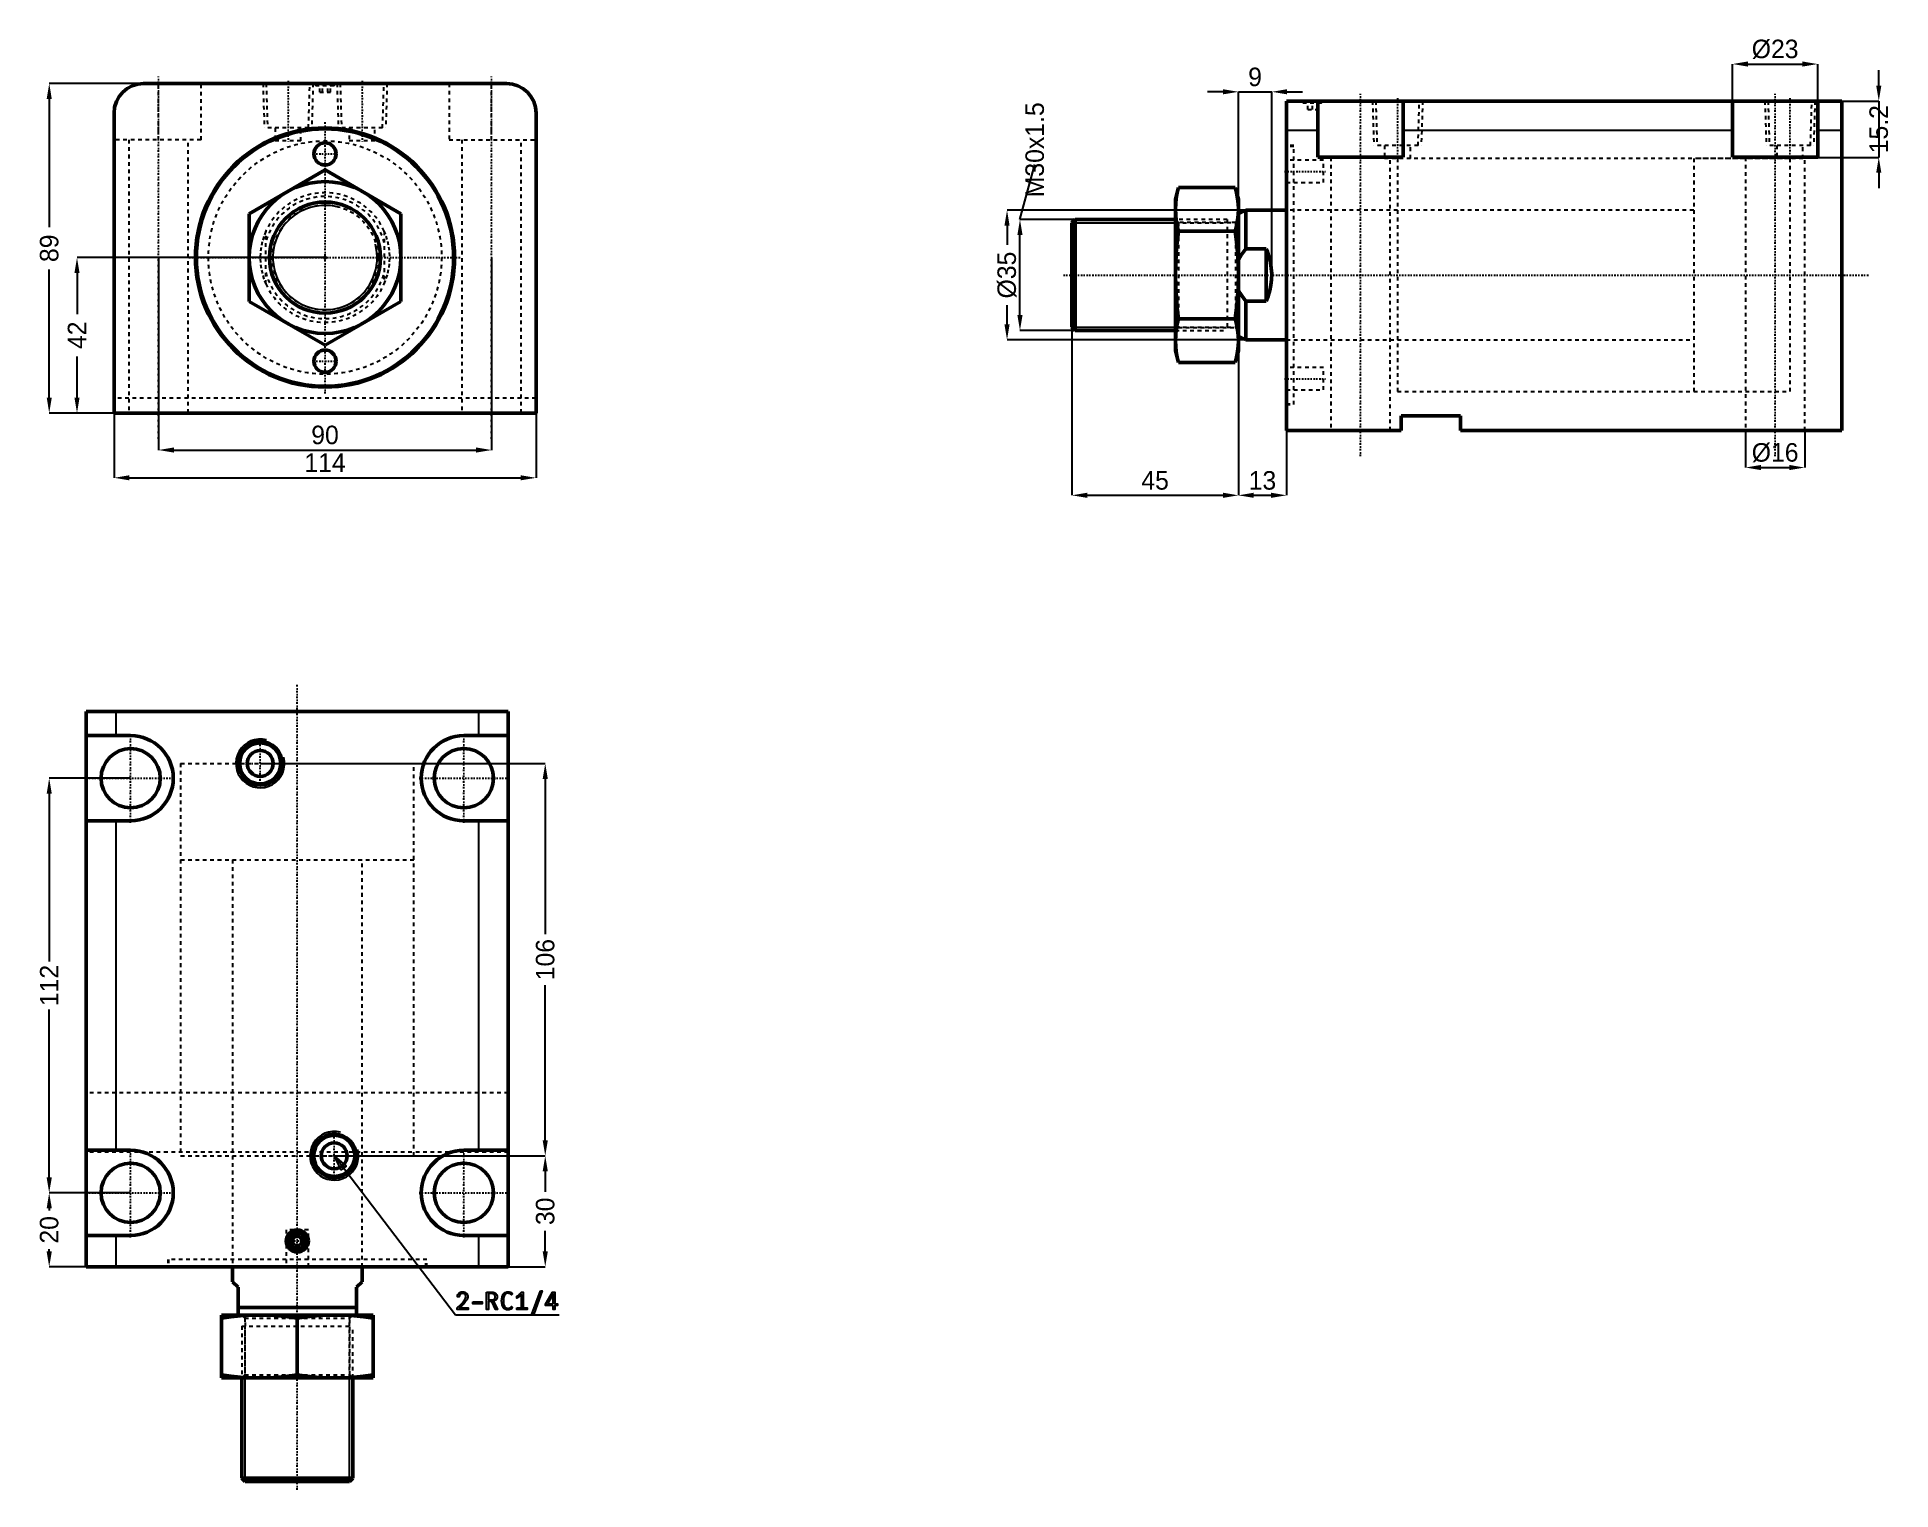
# Model space of a CAD drawing. Header units: millimetres. Extents: x -78 to 423, y -333 to 60.
import ezdxf

# ---------------------------------------------------------------- set-up
doc = ezdxf.new("R2010")
doc.units = ezdxf.units.MM
doc.linetypes.add('Center', pattern=[1.5, 0.45, -0.5, 0.05, -0.5])
doc.linetypes.add('Dashed', pattern=[2, 1, -1])
for name, color, linetype, lineweight in [('2d ConnectionPoints', 7, 'Continuous', 50), ('AM_0', 7, 'Continuous', 50), ('AM_4', 3, 'Continuous', 25), ('AM_5', 3, 'Continuous', 25), ('AM_7', 7, 'Center', 25), ('AM_9', 6, 'Dashed', 25)]:
    doc.layers.add(name, color=color, linetype=linetype, lineweight=lineweight)
doc.dimstyles.new('ISO-25', dxfattribs={"dimtxt": 2.5, "dimasz": 2.5, "dimexe": 1.25, "dimexo": 0.625, "dimtad": 1, "dimtxsty": 'Standard', "dimcen": 2.5, "dimadec": 0, "dimazin": 0, "dimtfac": 1, "dimtmove": 0, "dimatfit": 3, "dimfxl": 1, "dimarcsym": 0})

# ---------------------------------------------------------------- blocks, each defined once
blk = doc.blocks.new('1_CXHC_NUTM30X1_5_0_in_CXHC_A_EX_LA_63_80ST_0__CN_0')
at = {"layer": 'AM_0'}
for p, q in [((-20.5, 11.84), (0, 23.67)), ((0, 23.67), (20.5, 11.84)), ((-20.5, -11.84), (-20.5, 11.84)), ((20.5, 11.84), (20.5, -11.84)), ((0, -23.67), (-20.5, -11.84)), ((20.5, -11.84), (0, -23.67))]:
    blk.add_line(p, q, dxfattribs=at)
blk.add_circle((0, 0), 20.5, dxfattribs=at)
at = {"layer": 'AM_9'}
blk.add_circle((0, 0), 14.19, dxfattribs=at)
blk = doc.blocks.new('2_RODcxhc_a_sd_63_80_EX_0_in_CXHC_A_EX_LA_63_80ST_0__CN_0')
at = {"layer": 'AM_0'}
blk.add_circle((0, 0), 15, dxfattribs=at)
at = {"layer": 'AM_5'}
blk.add_arc((0, 0), 14.08, 75, 15, dxfattribs=at)
at = {"layer": 'AM_9'}
for p, q in [((-16, -7.09), (-16, 7.09)), ((16, 7.09), (16, -7.09))]:
    blk.add_line(p, q, dxfattribs=at)
for points in [[(-16, 7.09), (-16.56, 5.67), (-16.99, 4.2), (-17.29, 2.71), (-17.46, 1.19), (-17.5, -0.34), (-17.4, -1.86), (-17.17, -3.37), (-16.81, -4.85), (-16.33, -6.3), (-16, -7.09)], [(16, -7.09), (16.56, -5.67), (16.99, -4.2), (17.29, -2.71), (17.46, -1.19), (17.5, 0.34), (17.4, 1.86), (17.17, 3.37), (16.81, 4.85), (16.33, 6.3), (16, 7.09)]]:
    blk.add_lwpolyline(points, dxfattribs=at)
for radius, start, end in [(17.5, 23.8955, 156.1045), (16.5, 14.1411, 165.8589), (16.5, 194.1411, 345.8589), (17.5, 203.8955, 336.1045)]:
    blk.add_arc((0, 0), radius, start, end, dxfattribs=at)
blk = doc.blocks.new('3_bodycxhc_la_a_63_80_0_in_CXHC_A_EX_LA_63_80ST_0__CN_0')
at = {"layer": 'AM_0'}
for p, q in [((49, 47), (-49, 47)), ((-57, 39), (-57, -42)), ((57, -42), (57, 39)), ((-57, -42), (57, -42))]:
    blk.add_line(p, q, dxfattribs=at)
for centre, radius in [((0, 0), 35), ((0, 0), 34.75), ((0, 28), 3), ((0, -28), 3)]:
    blk.add_circle(centre, radius, dxfattribs=at)
for centre, start, end in [((-49, 39), 90, 180), ((49, 39), 360, 90)]:
    blk.add_arc(centre, 8, start, end, dxfattribs=at)
at = {"layer": 'AM_5', "linetype": 'Dashed'}
for p, q in [((-16.77, 47), (-16.39, 35)), ((-3.23, 47), (-3.61, 35)), ((3.23, 47), (3.61, 35)), ((16.77, 47), (16.39, 35))]:
    blk.add_line(p, q, dxfattribs=at)
at = {"layer": 'AM_7'}
for p, q in [((-45, -48.95), (-45, 48.95)), ((-10, 47.77), (-10, 30.73)), ((0, 47.03), (0, 46.37)), ((10, 47.77), (10, 30.73)), ((45, -48.95), (45, 48.95)), ((0, -36.75), (0, 36.75)), ((-3.15, 28), (3.15, 28)), ((-36.75, 0), (36.75, 0)), ((-3.15, -28), (3.15, -28))]:
    blk.add_line(p, q, dxfattribs=at)
at = {"layer": 'AM_9'}
for p, q in [((-45, 31.8), (-45, 47)), ((-33.5, 31.8), (-33.5, 47)), ((-15.91, 47), (-15.54, 35)), ((-4.46, 35), (-4.09, 47)), ((-3, 47), (-2.4, 46.4)), ((-2.1, 46.7), (-2.4, 46.4)), ((2.4, 46.4), (-2.4, 46.4)), ((2.1, 46.7), (-2.1, 46.7)), ((-1.44, 44.7), (-1.44, 46.7)), ((-0.72, 44.7), (-0.72, 46.7)), ((0.72, 44.7), (0.72, 46.7)), ((1.44, 44.7), (1.44, 46.7)), ((2.4, 46.4), (2.1, 46.7)), ((2.4, 46.4), (3, 47)), ((4.09, 47), (4.46, 35)), ((15.54, 35), (15.91, 47)), ((33.5, 47), (33.5, 31.8)), ((45, 31.8), (45, 47)), ((-1.44, 44.7), (1.44, 44.7)), ((-33.5, 31.8), (-57, 31.8)), ((-53, 31.8), (-53, -42)), ((-37, -42), (-37, 31.8)), ((-4.46, 35), (-15.54, 35)), ((-13.5, 35), (-13.5, 31.5)), ((-6.5, 31.5), (-13.5, 31.5)), ((-6.5, 31.5), (-6.5, 35)), ((15.54, 35), (4.46, 35)), ((6.5, 35), (6.5, 31.5)), ((13.5, 31.5), (6.5, 31.5)), ((13.5, 31.5), (13.5, 35)), ((33.5, 31.8), (57, 31.8)), ((37, 31.8), (37, -42)), ((53, -42), (53, 31.8)), ((57, -38), (-57, -38))]:
    blk.add_line(p, q, dxfattribs=at)
blk.add_circle((0, 0), 31.5, dxfattribs=at)
blk = doc.blocks.new('*D4')
at = {"layer": 'AM_5', "color": 0, "lineweight": -2}
for p, q in [((-57, -42), (-57, -59.5)), ((57, -42), (57, -59.5)), ((-52.83, -59.5), (52.83, -59.5))]:
    blk.add_line(p, q, dxfattribs=at)
at = {"layer": 'AM_5', "color": 0}
for points in [[(-52.83, -58.81), (-52.83, -60.19), (-57, -59.5)], [(52.83, -60.19), (52.83, -58.81), (57, -59.5)]]:
    blk.add_solid(points, dxfattribs=at)
at = {"layer": 'Defpoints', "color": 0}
for p in [(-57, -42), (57, -42), (57, -59.5)]:
    blk.add_point(p, dxfattribs=at)
at = {"layer": 'AM_5', "color": 0, "insert": (0, -55.39), "char_height": 5, "attachment_point": 5}
blk.add_mtext('114', dxfattribs=at)
blk = doc.blocks.new('*D5')
at = {"layer": 'AM_5', "color": 0, "lineweight": -2}
for p, q in [((-45, 0), (-45, -52)), ((45, 0), (45, -52)), ((-40.83, -52), (40.83, -52))]:
    blk.add_line(p, q, dxfattribs=at)
at = {"layer": 'AM_5', "color": 0}
for points in [[(-40.83, -51.31), (-40.83, -52.69), (-45, -52)], [(40.83, -52.69), (40.83, -51.31), (45, -52)]]:
    blk.add_solid(points, dxfattribs=at)
at = {"layer": 'Defpoints', "color": 0}
for p in [(-45, 0), (45, 0), (45, -52)]:
    blk.add_point(p, dxfattribs=at)
at = {"layer": 'AM_5', "color": 0, "insert": (0, -47.95), "char_height": 5, "attachment_point": 5}
blk.add_mtext('90', dxfattribs=at)
blk = doc.blocks.new('*D6')
at = {"layer": 'AM_5', "color": 0, "lineweight": -2}
for p, q in [((-49, 47), (-74.5, 47)), ((-74.5, 42.83), (-74.5, 8.22)), ((-74.5, -37.83), (-74.5, -3.22)), ((-57, -42), (-74.5, -42))]:
    blk.add_line(p, q, dxfattribs=at)
at = {"layer": 'AM_5', "color": 0}
for points in [[(-73.81, 42.83), (-75.19, 42.83), (-74.5, 47)], [(-75.19, -37.83), (-73.81, -37.83), (-74.5, -42)]]:
    blk.add_solid(points, dxfattribs=at)
at = {"layer": 'Defpoints', "color": 0}
for p in [(-74.5, 47), (-49, 47), (-57, -42)]:
    blk.add_point(p, dxfattribs=at)
at = {"layer": 'AM_5', "color": 0, "insert": (-74.5, 2.5), "char_height": 5, "attachment_point": 5, "rotation": 90}
blk.add_mtext('89', dxfattribs=at)
blk = doc.blocks.new('*D7')
at = {"layer": 'AM_5', "color": 0, "lineweight": -2}
for p, q in [((0, 0), (-67, 0)), ((-67, -4.17), (-67, -15.25)), ((-67, -37.83), (-67, -26.75)), ((-57, -42), (-67, -42))]:
    blk.add_line(p, q, dxfattribs=at)
at = {"layer": 'AM_5', "color": 0}
for points in [[(-66.31, -4.17), (-67.69, -4.17), (-67, 0)], [(-67.69, -37.83), (-66.31, -37.83), (-67, -42)]]:
    blk.add_solid(points, dxfattribs=at)
at = {"layer": 'Defpoints', "color": 0}
for p in [(-67, 0), (0, 0), (-57, -42)]:
    blk.add_point(p, dxfattribs=at)
at = {"layer": 'AM_5', "color": 0, "insert": (-67, -21), "char_height": 5, "attachment_point": 5, "rotation": 90}
blk.add_mtext('42', dxfattribs=at)
blk = doc.blocks.new('1_CXHC_NUTM30X1_5_0_in_CXHC_A_EX_LA_63_80ST_0__CN_2')
at = {"layer": 'AM_0'}
for p, q in [((-29.15, 23.67), (-30, 20.5)), ((-30, 20.5), (-30, -20.5)), ((-29.15, 23.67), (-13.85, 23.67)), ((-13, 20.5), (-13.85, 23.67)), ((-13, 20.5), (-13, -20.5)), ((-29.15, 11.84), (-13.85, 11.84)), ((-29.15, -11.84), (-13.85, -11.84)), ((-30, -20.5), (-29.15, -23.67)), ((-29.15, -23.67), (-13.85, -23.67)), ((-13.85, -23.67), (-13, -20.5))]:
    blk.add_line(p, q, dxfattribs=at)
for points in [[(-29.15, 23.67), (-29.51, 22.2), (-29.77, 20.73), (-29.94, 19.24), (-30, 17.75)], [(-13, 17.75), (-13.06, 19.23), (-13.22, 20.71), (-13.49, 22.19), (-13.85, 23.67)], [(-30, 17.75), (-29.94, 16.27), (-29.78, 14.79), (-29.51, 13.31), (-29.15, 11.84)], [(-13.85, 11.84), (-13.49, 13.31), (-13.23, 14.78), (-13.06, 16.27), (-13, 17.75)], [(-29.15, 11.84), (-29.51, 8.89), (-29.77, 5.94), (-29.94, 2.97), (-30, 0)], [(-13, 0), (-13.06, 3.05), (-13.24, 6.09), (-13.5, 8.97), (-13.85, 11.84)], [(-30, 0), (-29.94, -3.05), (-29.76, -6.09), (-29.5, -8.97), (-29.15, -11.84)], [(-13.85, -11.84), (-13.49, -8.89), (-13.23, -5.94), (-13.06, -2.97), (-13, 0)], [(-29.15, -11.84), (-29.51, -13.31), (-29.77, -14.78), (-29.94, -16.27), (-30, -17.75)], [(-13, -17.75), (-13.06, -16.27), (-13.22, -14.79), (-13.49, -13.31), (-13.85, -11.84)], [(-30, -17.75), (-29.94, -19.23), (-29.78, -20.71), (-29.51, -22.19), (-29.15, -23.67)], [(-13.85, -23.67), (-13.49, -22.2), (-13.23, -20.73), (-13.06, -19.24), (-13, -17.75)]]:
    blk.add_lwpolyline(points, dxfattribs=at)
at = {"layer": 'AM_9'}
for p, q in [((-29.19, 14.19), (-30, 15)), ((-13.81, 14.19), (-29.19, 14.19)), ((-29.19, 14.19), (-29.19, -14.19)), ((-13, 15), (-13.81, 14.19)), ((-13.81, 14.19), (-13.81, -14.19)), ((-30, -15), (-29.19, -14.19)), ((-29.19, -14.19), (-13.81, -14.19)), ((-13.81, -14.19), (-13, -15))]:
    blk.add_line(p, q, dxfattribs=at)
blk = doc.blocks.new('2_RODcxhc_a_sd_63_80_EX_0_in_CXHC_A_EX_LA_63_80ST_0__CN_2')
at = {"layer": 'AM_0'}
for p, q in [((-11, 17.5), (-13, 16.5)), ((0, 17.5), (-11, 17.5)), ((-11, 17.5), (-11, 7.09)), ((-57.08, 15), (-58, 14.08)), ((-58, 14.08), (-58, -14.08)), ((-30, 15), (-57.08, 15)), ((-57.08, 15), (-57.08, -15)), ((-5.5, 7.09), (-11, 7.09)), ((-5.5, 7.09), (-5.5, -7.09)), ((-11, -7.09), (-5.5, -7.09)), ((-11, -7.09), (-11, -17.5)), ((-58, -14.08), (-57.08, -15)), ((-57.08, -15), (-30, -15)), ((-13, -16.5), (-11, -17.5)), ((-11, -17.5), (0, -17.5))]:
    blk.add_line(p, q, dxfattribs=at)
for points in [[(-11, 7.09), (-12.08, 5.62), (-13, 4.03)], [(-5.5, -7.09), (-4.94, -5.67), (-4.51, -4.2), (-4.21, -2.71), (-4.04, -1.19), (-4, 0.34), (-4.1, 1.86), (-4.33, 3.37), (-4.69, 4.85), (-5.17, 6.3), (-5.5, 7.09)], [(-13, -4.03), (-12.53, -4.91), (-11.99, -5.75), (-11, -7.09)]]:
    blk.add_lwpolyline(points, dxfattribs=at)
at = {"layer": 'AM_5'}
for p, q in [((-58, 14.08), (-30, 14.08)), ((-58, -14.08), (-30, -14.08))]:
    blk.add_line(p, q, dxfattribs=at)
at = {"layer": 'AM_5', "linetype": 'Dashed'}
for p, q in [((-30, 14.08), (-16, 14.08)), ((-30, -14.08), (-16, -14.08))]:
    blk.add_line(p, q, dxfattribs=at)
at = {"layer": 'AM_7'}
blk.add_line((-60.25, 0), (157.5, 0), dxfattribs=at)
at = {"layer": 'AM_9'}
for p, q in [((136, 31.5), (110, 31.5)), ((110, 31.5), (110, -31.5)), ((136, 31.5), (136, -31.5)), ((110, 17.5), (0, 17.5)), ((-16, 15), (-30, 15)), ((-16, 15), (-16, -15)), ((-13, 14.08), (-16, 14.08)), ((-30, -15), (-16, -15)), ((-16, -14.08), (-13, -14.08)), ((0, -17.5), (110, -17.5)), ((110, -31.5), (136, -31.5))]:
    blk.add_line(p, q, dxfattribs=at)
blk = doc.blocks.new('3_bodycxhc_la_a_63_80_0_in_CXHC_A_EX_LA_63_80ST_0__CN_2')
at = {"layer": 'AM_0'}
for p, q in [((0, -42), (0, 47)), ((150, 47), (0, 47)), ((8.5, 31.8), (8.5, 47)), ((31.5, 47), (31.5, 31.8)), ((120.5, 31.8), (120.5, 47)), ((143.5, 47), (143.5, 31.8)), ((150, -42), (150, 47)), ((31.5, 31.8), (8.5, 31.8)), ((143.5, 31.8), (120.5, 31.8)), ((31, -38), (31, -42)), ((47, -38), (31, -38)), ((47, -42), (47, -38)), ((31, -42), (0, -42)), ((150, -42), (47, -42))]:
    blk.add_line(p, q, dxfattribs=at)
at = {"layer": 'AM_4'}
for p, q in [((8.5, 39), (0, 39)), ((120.5, 39), (31.5, 39)), ((150, 39), (143.5, 39))]:
    blk.add_line(p, q, dxfattribs=at)
at = {"layer": 'AM_5', "linetype": 'Dashed'}
for p, q in [((23.23, 47), (23.61, 35)), ((36.77, 47), (36.39, 35)), ((129.23, 47), (129.61, 35)), ((142.77, 47), (142.39, 35))]:
    blk.add_line(p, q, dxfattribs=at)
at = {"layer": 'AM_7'}
for p, q in [((7, 47.03), (7, 46.37)), ((20, -48.95), (20, 48.95)), ((30, 47.77), (30, 30.73)), ((132, -48.95), (132, 48.95)), ((136, 47.77), (136, 30.73)), ((-0.5, 28), (10.5, 28)), ((-0.5, -28), (10.5, -28))]:
    blk.add_line(p, q, dxfattribs=at)
at = {"layer": 'AM_9'}
for p, q in [((4, 47), (4.6, 46.4)), ((4.9, 46.7), (4.6, 46.4)), ((9.4, 46.4), (4.6, 46.4)), ((9.1, 46.7), (4.9, 46.7)), ((5.75, 44.7), (5.75, 46.7)), ((7, 44.7), (7, 46.7)), ((8.25, 44.7), (8.25, 46.7)), ((9.4, 46.4), (9.1, 46.7)), ((9.4, 46.4), (10, 47)), ((24.09, 47), (24.46, 35)), ((35.54, 35), (35.91, 47)), ((130.09, 47), (130.46, 35)), ((141.54, 35), (141.91, 47)), ((5.75, 44.7), (8.25, 44.7)), ((2, 35), (0, 35)), ((2, 34.75), (0, 34.75)), ((10, 31), (0, 31)), ((2, -35), (2, 35)), ((10, 25), (10, 31)), ((12, 31.8), (12, -42)), ((35.54, 35), (24.46, 35)), ((26.5, 35), (26.5, 31.5)), ((139.5, 31.5), (26.5, 31.5)), ((28, -42), (28, 31.8)), ((30, 31.5), (30, -31.5)), ((33.5, 31.5), (33.5, 35)), ((124, 31.8), (124, -42)), ((141.54, 35), (130.46, 35)), ((132.5, 35), (132.5, 31.5)), ((136, 31.5), (136, -31.5)), ((139.5, 31.5), (139.5, 35)), ((140, -42), (140, 31.8)), ((0, 25), (10, 25)), ((30, 17.5), (0, 17.5)), ((0, -17.5), (30, -17.5)), ((10, -25), (0, -25)), ((10, -31), (10, -25)), ((0, -31), (10, -31)), ((0, -34.75), (2, -34.75)), ((0, -35), (2, -35)), ((30, -31.5), (136, -31.5))]:
    blk.add_line(p, q, dxfattribs=at)
blk = doc.blocks.new('*D20')
at = {"layer": 'AM_5', "color": 0, "lineweight": -2}
for p, q in [((383.74, -46.73), (383.74, -56.73)), ((399.74, -46.73), (399.74, -56.73)), ((387.9, -56.73), (395.57, -56.73))]:
    blk.add_line(p, q, dxfattribs=at)
at = {"layer": 'AM_5', "color": 0}
for points in [[(387.9, -56.03), (387.9, -57.42), (383.74, -56.73)], [(395.57, -57.42), (395.57, -56.03), (399.74, -56.73)]]:
    blk.add_solid(points, dxfattribs=at)
at = {"layer": 'Defpoints', "color": 0}
for p in [(383.74, -46.73), (399.74, -46.73), (399.74, -56.73)]:
    blk.add_point(p, dxfattribs=at)
at = {"layer": 'AM_5', "color": 0, "insert": (391.74, -52.73), "char_height": 5, "attachment_point": 5}
blk.add_mtext('Ø16', dxfattribs=at)
blk = doc.blocks.new('*D21')
at = {"layer": 'AM_5', "color": 0, "lineweight": -2}
for p, q in [((380.24, 42.27), (380.24, 52.27)), ((384.4, 52.27), (399.07, 52.27)), ((403.24, 42.27), (403.24, 52.27))]:
    blk.add_line(p, q, dxfattribs=at)
at = {"layer": 'AM_5', "color": 0}
for points in [[(384.4, 52.97), (384.4, 51.58), (380.24, 52.27)], [(399.07, 51.58), (399.07, 52.97), (403.24, 52.27)]]:
    blk.add_solid(points, dxfattribs=at)
at = {"layer": 'Defpoints', "color": 0}
for p in [(403.24, 52.27), (380.24, 42.27), (403.24, 42.27)]:
    blk.add_point(p, dxfattribs=at)
at = {"layer": 'AM_5', "color": 0, "insert": (391.74, 56.27), "char_height": 5, "attachment_point": 5}
blk.add_mtext('Ø23', dxfattribs=at)
blk = doc.blocks.new('*D22')
at = {"layer": 'AM_5', "color": 0, "lineweight": -2}
for p, q in [((419.74, 46.44), (419.74, 50.61)), ((403.24, 42.27), (419.74, 42.27)), ((419.74, 42.27), (419.74, 27.07)), ((403.24, 27.07), (419.74, 27.07)), ((419.74, 22.91), (419.74, 18.74))]:
    blk.add_line(p, q, dxfattribs=at)
at = {"layer": 'AM_5', "color": 0}
for points in [[(419.04, 46.44), (420.43, 46.44), (419.74, 42.27)], [(420.43, 22.91), (419.04, 22.91), (419.74, 27.07)]]:
    blk.add_solid(points, dxfattribs=at)
at = {"layer": 'Defpoints', "color": 0}
for p in [(403.24, 42.27), (403.24, 27.07), (419.74, 27.07)]:
    blk.add_point(p, dxfattribs=at)
at = {"layer": 'AM_5', "color": 0, "insert": (419.74, 34.67), "char_height": 5, "attachment_point": 5, "rotation": 90}
blk.add_mtext('15.2', dxfattribs=at)
blk = doc.blocks.new('*D23')
at = {"layer": 'AM_5', "color": 0, "lineweight": -2}
for p, q in [((246.74, -4.73), (246.74, -64.23)), ((259.74, -46.73), (259.74, -64.23)), ((250.9, -64.23), (255.57, -64.23))]:
    blk.add_line(p, q, dxfattribs=at)
at = {"layer": 'AM_5', "color": 0}
for points in [[(250.9, -63.53), (250.9, -64.92), (246.74, -64.23)], [(255.57, -64.92), (255.57, -63.53), (259.74, -64.23)]]:
    blk.add_solid(points, dxfattribs=at)
at = {"layer": 'Defpoints', "color": 0}
for p in [(246.74, -4.73), (259.74, -46.73), (259.74, -64.23)]:
    blk.add_point(p, dxfattribs=at)
at = {"layer": 'AM_5', "color": 0, "insert": (253.24, -60.23), "char_height": 5, "attachment_point": 5}
blk.add_mtext('13', dxfattribs=at)
blk = doc.blocks.new('*D24')
at = {"layer": 'AM_5', "color": 0, "lineweight": -2}
for p, q in [((242.57, 44.77), (238.4, 44.77)), ((246.74, -4.73), (246.74, 44.77)), ((246.74, 44.77), (255.74, 44.77)), ((255.74, -4.73), (255.74, 44.77)), ((259.9, 44.77), (264.07, 44.77))]:
    blk.add_line(p, q, dxfattribs=at)
at = {"layer": 'AM_5', "color": 0}
for points in [[(242.57, 44.08), (242.57, 45.47), (246.74, 44.77)], [(259.9, 45.47), (259.9, 44.08), (255.74, 44.77)]]:
    blk.add_solid(points, dxfattribs=at)
at = {"layer": 'Defpoints', "color": 0}
for p in [(255.74, 44.77), (246.74, -4.73), (255.74, -4.73)]:
    blk.add_point(p, dxfattribs=at)
at = {"layer": 'AM_5', "color": 0, "insert": (251.24, 48.77), "char_height": 5, "attachment_point": 5}
blk.add_mtext('9', dxfattribs=at)
blk = doc.blocks.new('*D25')
at = {"layer": 'AM_5', "color": 0, "lineweight": -2}
for p, q in [((201.74, -4.73), (201.74, -64.23)), ((246.74, -4.73), (246.74, -64.23)), ((205.9, -64.23), (242.57, -64.23))]:
    blk.add_line(p, q, dxfattribs=at)
at = {"layer": 'AM_5', "color": 0}
for points in [[(205.9, -63.53), (205.9, -64.92), (201.74, -64.23)], [(242.57, -64.92), (242.57, -63.53), (246.74, -64.23)]]:
    blk.add_solid(points, dxfattribs=at)
at = {"layer": 'Defpoints', "color": 0}
for p in [(201.74, -4.73), (246.74, -4.73), (246.74, -64.23)]:
    blk.add_point(p, dxfattribs=at)
at = {"layer": 'AM_5', "color": 0, "insert": (224.24, -60.23), "char_height": 5, "attachment_point": 5}
blk.add_mtext('45', dxfattribs=at)
blk = doc.blocks.new('*D26')
at = {"layer": 'AM_5', "color": 0, "lineweight": -2}
for p, q in [((248.74, 12.77), (184.24, 12.77)), ((184.24, 8.61), (184.24, 3.44)), ((184.24, -18.06), (184.24, -12.89)), ((248.74, -22.23), (184.24, -22.23))]:
    blk.add_line(p, q, dxfattribs=at)
at = {"layer": 'AM_5', "color": 0}
for points in [[(184.93, 8.61), (183.54, 8.61), (184.24, 12.77)], [(183.54, -18.06), (184.93, -18.06), (184.24, -22.23)]]:
    blk.add_solid(points, dxfattribs=at)
at = {"layer": 'Defpoints', "color": 0}
for p in [(184.24, 12.77), (248.74, 12.77), (248.74, -22.23)]:
    blk.add_point(p, dxfattribs=at)
at = {"layer": 'AM_5', "color": 0, "insert": (184.24, -4.73), "char_height": 5, "attachment_point": 5, "rotation": 90}
blk.add_mtext('Ø35', dxfattribs=at)
blk = doc.blocks.new('*D27')
at = {"layer": 'AM_5', "color": 0, "lineweight": -2}
for p, q in [((187.74, 10.27), (191.74, 25.11)), ((202.74, 10.27), (187.74, 10.27)), ((187.74, -15.56), (187.74, 6.11)), ((202.74, -19.73), (187.74, -19.73))]:
    blk.add_line(p, q, dxfattribs=at)
at = {"layer": 'AM_5', "color": 0}
for points in [[(188.43, 6.11), (187.04, 6.11), (187.74, 10.27)], [(187.04, -15.56), (188.43, -15.56), (187.74, -19.73)]]:
    blk.add_solid(points, dxfattribs=at)
at = {"layer": 'Defpoints', "color": 0}
for p in [(187.74, 10.27), (202.74, 10.27), (202.74, -19.73)]:
    blk.add_point(p, dxfattribs=at)
at = {"layer": 'AM_5', "color": 0, "insert": (191.74, 29.11), "char_height": 5, "attachment_point": 5, "rotation": 90}
blk.add_mtext('M30x1.5', dxfattribs=at)
blk = doc.blocks.new('1_CXHC_NUTM30X1_5_0_in_CXHC_A_EX_LA_63_80ST_0__CN_4')
at = {"layer": 'AM_0'}
for p, q in [((-20.5, -30), (-20.5, -13)), ((-20.5, -13), (20.5, -13)), ((0, -29.15), (0, -13.85)), ((20.5, -13), (20.5, -30)), ((-20.5, -30), (20.5, -30))]:
    blk.add_line(p, q, dxfattribs=at)
for points in [[(-10.25, -13), (-12.81, -13.06), (-15.38, -13.22), (-17.94, -13.49), (-20.5, -13.85)], [(0, -13.85), (-2.55, -13.49), (-5.1, -13.23), (-7.67, -13.06), (-10.25, -13)], [(10.25, -13), (7.69, -13.06), (5.12, -13.22), (2.56, -13.49), (0, -13.85)], [(20.5, -13.85), (17.95, -13.49), (15.4, -13.23), (12.83, -13.06), (10.25, -13)], [(-20.5, -29.15), (-17.95, -29.51), (-15.4, -29.77), (-12.83, -29.94), (-10.25, -30)], [(-10.25, -30), (-7.69, -29.94), (-5.12, -29.78), (-2.56, -29.51), (0, -29.15)], [(0, -29.15), (2.55, -29.51), (5.1, -29.77), (7.67, -29.94), (10.25, -30)], [(10.25, -30), (12.81, -29.94), (15.38, -29.78), (17.94, -29.51), (20.5, -29.15)]]:
    blk.add_lwpolyline(points, dxfattribs=at)
at = {"layer": 'AM_9'}
for p, q in [((-15, -13), (-14.19, -13.81)), ((-14.19, -13.81), (-14.19, -29.19)), ((-14.19, -13.81), (14.19, -13.81)), ((14.19, -13.81), (15, -13)), ((14.19, -29.19), (14.19, -13.81)), ((-14.19, -29.19), (-15, -30)), ((-14.19, -29.19), (14.19, -29.19)), ((15, -30), (14.19, -29.19))]:
    blk.add_line(p, q, dxfattribs=at)
blk = doc.blocks.new('2_RODcxhc_a_sd_63_80_EX_0_in_CXHC_A_EX_LA_63_80ST_0__CN_4')
at = {"layer": 'AM_0'}
for p, q in [((-17.5, 0), (-17.5, -4)), ((17.5, -4), (17.5, 0)), ((-16, -5.5), (-17.5, -4)), ((17.5, -4), (16, -5.5)), ((-16, -13), (-16, -5.5)), ((16, -5.5), (16, -13)), ((-16, -11), (16, -11)), ((-15, -30), (-15, -57.08)), ((15, -57.08), (15, -30)), ((-15, -57.08), (-14.08, -58)), ((-15, -57.08), (15, -57.08)), ((-14.08, -58), (14.08, -58)), ((14.08, -58), (15, -57.08))]:
    blk.add_line(p, q, dxfattribs=at)
at = {"layer": 'AM_5', "linetype": 'Dashed'}
for p, q in [((-15, -16), (15, -16)), ((-14.08, -30), (-14.08, -16)), ((14.08, -30), (14.08, -16))]:
    blk.add_line(p, q, dxfattribs=at)
at = {"layer": 'AM_5'}
for p, q in [((-14.08, -58), (-14.08, -30)), ((14.08, -58), (14.08, -30))]:
    blk.add_line(p, q, dxfattribs=at)
at = {"layer": 'AM_7'}
blk.add_line((0, -60.25), (0, 157.5), dxfattribs=at)
at = {"layer": 'AM_9'}
for p, q in [((-31.5, 136), (31.5, 136)), ((-31.5, 136), (-31.5, 110)), ((31.5, 110), (31.5, 136)), ((-31.5, 110), (31.5, 110)), ((-17.5, 110), (-17.5, 0)), ((17.5, 0), (17.5, 110)), ((-14.08, -13), (-14.08, -16)), ((14.08, -16), (14.08, -13)), ((-15, -16), (-15, -30)), ((15, -30), (15, -16))]:
    blk.add_line(p, q, dxfattribs=at)
blk = doc.blocks.new('3_bodycxhc_la_a_63_80_0_in_CXHC_A_EX_LA_63_80ST_0__CN_4')
at = {"layer": 'AM_0'}
for p, q in [((-57, 150), (-57, 0)), ((57, 150), (-57, 150)), ((57, 150), (57, 0)), ((-57, 143.5), (-45, 143.5)), ((45, 143.5), (57, 143.5)), ((-45, 120.5), (-57, 120.5)), ((57, 120.5), (45, 120.5)), ((-57, 31.5), (-45, 31.5)), ((45, 31.5), (57, 31.5)), ((-45, 8.5), (-57, 8.5)), ((-0.72, 8.25), (-1.44, 7)), ((-1.44, 7), (-0.72, 5.75)), ((0.72, 8.25), (-0.72, 8.25)), ((-0.72, 5.75), (0.72, 5.75)), ((1.44, 7), (0.72, 8.25)), ((0.72, 5.75), (1.44, 7)), ((57, 8.5), (45, 8.5)), ((57, 0), (-57, 0))]:
    blk.add_line(p, q, dxfattribs=at)
for centre, radius in [((-10, 136), 5.91), ((-10, 136), 5.54), ((-45, 132), 8), ((-10, 136), 3.5), ((45, 132), 8), ((10, 30), 5.91), ((10, 30), 5.54), ((10, 30), 3.5), ((-45, 20), 8), ((45, 20), 8), ((0, 7), 3), ((0, 7), 2.4), ((0, 7), 2.1)]:
    blk.add_circle(centre, radius, dxfattribs=at)
for centre, start, end in [((-45, 132), 270, 90), ((45, 132), 90, 270), ((-45, 20), 270, 90), ((45, 20), 90, 270)]:
    blk.add_arc(centre, 11.5, start, end, dxfattribs=at)
at = {"layer": 'AM_4'}
for p, q in [((-49, 150), (-49, 143.5)), ((49, 150), (49, 143.5)), ((-49, 120.5), (-49, 31.5)), ((49, 120.5), (49, 31.5)), ((-49, 8.5), (-49, 0)), ((49, 8.5), (49, 0))]:
    blk.add_line(p, q, dxfattribs=at)
at = {"layer": 'AM_5'}
for centre in [(-10, 136), (10, 30)]:
    blk.add_arc(centre, 6.58, 75, 15, dxfattribs=at)
at = {"layer": 'AM_7'}
for p, q in [((-45, 119.93), (-45, 144.07)), ((-10, 129.79), (-10, 142.21)), ((45, 119.93), (45, 144.07)), ((-16.21, 136), (-3.79, 136)), ((-57.07, 132), (-32.92, 132)), ((32.92, 132), (57.07, 132)), ((10, 23.79), (10, 36.21)), ((-45, 7.92), (-45, 32.08)), ((45, 7.92), (45, 32.08)), ((3.79, 30), (16.21, 30)), ((-57.07, 20), (-32.92, 20)), ((32.92, 20), (57.07, 20)), ((-3.15, 7), (3.15, 7))]:
    blk.add_line(p, q, dxfattribs=at)
at = {"layer": 'AM_9'}
for p, q in [((-31.5, 136), (31.5, 136)), ((-31.5, 136), (-31.5, 30)), ((31.5, 30), (31.5, 136)), ((57, 47), (-57, 47)), ((57, 31), (-57, 31)), ((-31.5, 30), (31.5, 30)), ((-17.5, 30), (-17.5, 0)), ((17.5, 0), (17.5, 30)), ((3, 10), (-3, 10)), ((-3, 10), (-3, 0)), ((3, 0), (3, 10)), ((35, 2), (-35, 2)), ((-35, 2), (-35, 0)), ((-34.75, 2), (-34.75, 0)), ((34.75, 0), (34.75, 2)), ((35, 0), (35, 2))]:
    blk.add_line(p, q, dxfattribs=at)
blk = doc.blocks.new('*D36')
at = {"layer": 'AM_5', "color": 0, "lineweight": -2}
for p, q in [((-52.51, -252.65), (-74.51, -252.65)), ((-74.51, -256.82), (-74.51, -257.4)), ((-74.51, -268.49), (-74.51, -267.9)), ((-64.51, -272.65), (-74.51, -272.65))]:
    blk.add_line(p, q, dxfattribs=at)
at = {"layer": 'AM_5', "color": 0}
for points in [[(-73.81, -256.82), (-75.2, -256.82), (-74.51, -252.65)], [(-75.2, -268.49), (-73.81, -268.49), (-74.51, -272.65)]]:
    blk.add_solid(points, dxfattribs=at)
at = {"layer": 'Defpoints', "color": 0}
for p in [(-74.51, -252.65), (-52.51, -252.65), (-64.51, -272.65)]:
    blk.add_point(p, dxfattribs=at)
at = {"layer": 'AM_5', "color": 0, "insert": (-74.51, -262.65), "char_height": 5, "attachment_point": 5, "rotation": 90}
blk.add_mtext('20', dxfattribs=at)
blk = doc.blocks.new('*D37')
at = {"layer": 'AM_5', "color": 0, "lineweight": -2}
for p, q in [((-52.51, -140.65), (-74.51, -140.65)), ((-74.51, -144.82), (-74.51, -190.15)), ((-74.51, -248.49), (-74.51, -203.15)), ((-52.51, -252.65), (-74.51, -252.65))]:
    blk.add_line(p, q, dxfattribs=at)
at = {"layer": 'AM_5', "color": 0}
for points in [[(-73.81, -144.82), (-75.2, -144.82), (-74.51, -140.65)], [(-75.2, -248.49), (-73.81, -248.49), (-74.51, -252.65)]]:
    blk.add_solid(points, dxfattribs=at)
at = {"layer": 'Defpoints', "color": 0}
for p in [(-74.51, -140.65), (-52.51, -140.65), (-52.51, -252.65)]:
    blk.add_point(p, dxfattribs=at)
at = {"layer": 'AM_5', "color": 0, "insert": (-74.51, -196.65), "char_height": 5, "attachment_point": 5, "rotation": 90}
blk.add_mtext('112', dxfattribs=at)
blk = doc.blocks.new('*D38')
at = {"layer": 'AM_5', "color": 0, "lineweight": -2}
for p, q in [((2.49, -242.65), (59.49, -242.65)), ((59.49, -246.82), (59.49, -252.4)), ((59.49, -268.49), (59.49, -262.9)), ((49.49, -272.65), (59.49, -272.65))]:
    blk.add_line(p, q, dxfattribs=at)
at = {"layer": 'AM_5', "color": 0}
for points in [[(60.19, -246.82), (58.8, -246.82), (59.49, -242.65)], [(58.8, -268.49), (60.19, -268.49), (59.49, -272.65)]]:
    blk.add_solid(points, dxfattribs=at)
at = {"layer": 'Defpoints', "color": 0}
for p in [(2.49, -242.65), (49.49, -272.65), (59.49, -272.65)]:
    blk.add_point(p, dxfattribs=at)
at = {"layer": 'AM_5', "color": 0, "insert": (59.49, -257.65), "char_height": 5, "attachment_point": 5, "rotation": 90}
blk.add_mtext('30', dxfattribs=at)
blk = doc.blocks.new('*D39')
at = {"layer": 'AM_5', "color": 0, "lineweight": -2}
for p, q in [((-17.51, -136.65), (59.49, -136.65)), ((59.49, -140.82), (59.49, -182.74)), ((59.49, -238.49), (59.49, -196.57)), ((2.49, -242.65), (59.49, -242.65))]:
    blk.add_line(p, q, dxfattribs=at)
at = {"layer": 'AM_5', "color": 0}
for points in [[(60.19, -140.82), (58.8, -140.82), (59.49, -136.65)], [(58.8, -238.49), (60.19, -238.49), (59.49, -242.65)]]:
    blk.add_solid(points, dxfattribs=at)
at = {"layer": 'Defpoints', "color": 0}
for p in [(-17.51, -136.65), (59.49, -136.65), (2.49, -242.65)]:
    blk.add_point(p, dxfattribs=at)
at = {"layer": 'AM_5', "color": 0, "insert": (59.49, -189.65), "char_height": 5, "attachment_point": 5, "rotation": 90}
blk.add_mtext('106', dxfattribs=at)

msp = doc.modelspace()

# ---------------------------------------------------------------- linework, layer by layer
at = {"layer": '2d ConnectionPoints'}
for p in [(0, 0), (0, 0), (259.738, -4.725), (259.738, -4.725), (-7.506, -272.655), (-7.506, -272.655)]:
    msp.add_point(p, dxfattribs=at)
at = {"layer": 'AM_5'}
for p, q in [((35.244, -285.655), (2.494, -242.655)), ((63.244, -285.655), (35.244, -285.655))]:
    msp.add_line(p, q, dxfattribs=at)
for points in [[(2.494, -242.655), (5.681, -245.465), (4.355, -246.475), (2.494, -242.655)], [(35.891, -283.544), (35.891, -283.544), (36.105, -283.348), (36.41, -283.063), (36.41, -283.063), (36.695, -282.786), (36.875, -282.606), (36.875, -282.606), (37.048, -282.425), (37.295, -282.141), (37.295, -282.141), (37.527, -281.841), (37.675, -281.633), (37.675, -281.633), (37.805, -281.425), (37.945, -281.129), (37.945, -281.129), (38.021, -280.852), (38.036, -280.677), (38.036, -280.677), (38.031, -280.58), (38.008, -280.441), (38.008, -280.441), (37.965, -280.312), (37.925, -280.232), (37.925, -280.232), (37.878, -280.158), (37.794, -280.059), (37.794, -280.059), (37.695, -279.976), (37.621, -279.93), (37.621, -279.93), (37.542, -279.891), (37.416, -279.849), (37.416, -279.849), (37.282, -279.827), (37.187, -279.823), (37.187, -279.823), (37.083, -279.827), (36.935, -279.85), (36.935, -279.85), (36.798, -279.893), (36.713, -279.933), (36.713, -279.933), (36.633, -279.981), (36.528, -280.068), (36.528, -280.068), (36.438, -280.173), (36.388, -280.253), (36.388, -280.253), (36.346, -280.34), (36.3, -280.482), (36.3, -280.482), (36.275, -280.638), (36.271, -280.749), (35.783, -280.749), (35.783, -280.749), (35.791, -280.582), (35.83, -280.35), (35.83, -280.35), (35.904, -280.139), (35.972, -280.011), (35.972, -280.011), (36.052, -279.894), (36.193, -279.74), (36.193, -279.74), (36.358, -279.613), (36.48, -279.543), (36.48, -279.543), (36.611, -279.486), (36.817, -279.424), (36.817, -279.424), (37.035, -279.39), (37.187, -279.384), (37.187, -279.384), (37.33, -279.39), (37.536, -279.421), (37.536, -279.421), (37.733, -279.48), (37.86, -279.533), (37.86, -279.533), (37.98, -279.599), (38.141, -279.718), (38.141, -279.718), (38.279, -279.862), (38.359, -279.972), (38.359, -279.972), (38.426, -280.092), (38.499, -280.287), (38.499, -280.287), (38.538, -280.502), (38.546, -280.655), (38.546, -280.655), (38.535, -280.828), (38.477, -281.094), (38.477, -281.094), (38.369, -281.368), (38.27, -281.555), (38.27, -281.555), (38.155, -281.741), (37.97, -282.01), (37.97, -282.01), (37.768, -282.266), (37.624, -282.431), (37.624, -282.431), (37.47, -282.598), (37.21, -282.869), (37.21, -282.869), (36.917, -283.165), (36.703, -283.375), (36.359, -283.713), (38.686, -283.716), (38.686, -284.155), (35.718, -284.155), (35.718, -283.7), (35.891, -283.544)], [(43.66, -279.442), (45.031, -279.442), (45.031, -279.442), (45.172, -279.448), (45.38, -279.477), (45.38, -279.477), (45.584, -279.53), (45.717, -279.579), (45.717, -279.579), (45.845, -279.64), (46.02, -279.753), (46.02, -279.753), (46.174, -279.894), (46.265, -280.003), (46.265, -280.003), (46.342, -280.124), (46.427, -280.327), (46.427, -280.327), (46.472, -280.556), (46.481, -280.723), (46.481, -280.723), (46.47, -280.907), (46.414, -281.157), (46.414, -281.157), (46.31, -281.376), (46.214, -281.505), (46.214, -281.505), (46.101, -281.619), (45.907, -281.763), (45.907, -281.763), (45.684, -281.875), (45.519, -281.932), (46.598, -284.187), (46.071, -284.187), (45.018, -282.01), (44.947, -282.01), (44.141, -282.01), (44.141, -284.155), (43.66, -284.155), (43.66, -279.442)], [(44.804, -281.587), (44.804, -281.587), (44.941, -281.585), (45.132, -281.572), (45.132, -281.572), (45.304, -281.549), (45.408, -281.527), (45.408, -281.527), (45.505, -281.498), (45.636, -281.435), (45.636, -281.435), (45.751, -281.348), (45.819, -281.277), (45.819, -281.277), (45.877, -281.194), (45.94, -281.042), (45.94, -281.042), (45.974, -280.857), (45.98, -280.716), (45.98, -280.716), (45.968, -280.537), (45.906, -280.31), (45.906, -280.31), (45.79, -280.134), (45.683, -280.045), (45.683, -280.045), (45.558, -279.976), (45.349, -279.9), (45.349, -279.9), (45.112, -279.86), (44.94, -279.852), (44.141, -279.852), (44.141, -281.587), (44.804, -281.587)], [(49.376, -284.265), (49.376, -284.265), (49.058, -284.241), (48.645, -284.113), (48.645, -284.113), (48.308, -283.876), (48.125, -283.658), (48.125, -283.658), (47.975, -283.391), (47.813, -282.905), (47.813, -282.905), (47.725, -282.315), (47.709, -281.864), (47.709, -281.864), (47.726, -281.388), (47.82, -280.77), (47.82, -280.77), (47.995, -280.267), (48.155, -279.997), (48.155, -279.997), (48.35, -279.776), (48.699, -279.537), (48.699, -279.537), (49.117, -279.408), (49.434, -279.384), (49.434, -279.384), (49.738, -279.407), (50.14, -279.528), (50.14, -279.528), (50.475, -279.752), (50.663, -279.959), (50.351, -280.213), (50.351, -280.213), (50.263, -280.12), (50.129, -280.005), (50.129, -280.005), (49.993, -279.919), (49.901, -279.878), (49.901, -279.878), (49.809, -279.846), (49.676, -279.812), (49.676, -279.812), (49.549, -279.794), (49.467, -279.79), (49.467, -279.79), (49.282, -279.799), (49.036, -279.848), (49.036, -279.848), (48.825, -279.938), (48.705, -280.021), (48.705, -280.021), (48.599, -280.122), (48.464, -280.304), (48.464, -280.304), (48.359, -280.524), (48.305, -280.692), (48.305, -280.692), (48.262, -280.877), (48.216, -281.19), (48.216, -281.19), (48.191, -281.543), (48.186, -281.802), (48.186, -281.802), (48.198, -282.183), (48.259, -282.684), (48.259, -282.684), (48.371, -283.099), (48.476, -283.328), (48.476, -283.328), (48.605, -283.517), (48.852, -283.721), (48.852, -283.721), (49.161, -283.832), (49.402, -283.853), (49.402, -283.853), (49.654, -283.834), (49.982, -283.733), (49.982, -283.733), (50.247, -283.547), (50.39, -283.375), (50.679, -283.635), (50.679, -283.635), (50.502, -283.862), (50.158, -284.108), (50.158, -284.108), (49.72, -284.24), (49.376, -284.265)], [(51.852, -283.739), (53.048, -283.739), (53.048, -280.222), (53.048, -280.222), (52.983, -280.287), (52.874, -280.388), (52.874, -280.388), (52.751, -280.494), (52.661, -280.567), (52.661, -280.567), (52.567, -280.639), (52.425, -280.742), (52.425, -280.742), (52.282, -280.838), (52.186, -280.898), (52.186, -280.898), (52.093, -280.953), (51.963, -281.019), (51.963, -281.019), (51.845, -281.066), (51.774, -281.087), (51.774, -280.593), (51.774, -280.593), (51.862, -280.551), (52.002, -280.471), (52.002, -280.471), (52.15, -280.37), (52.253, -280.292), (52.253, -280.292), (52.356, -280.209), (52.507, -280.079), (52.507, -280.079), (52.652, -279.944), (52.745, -279.852), (52.745, -279.852), (52.834, -279.761), (52.952, -279.633), (52.952, -279.633), (53.054, -279.515), (53.113, -279.442), (53.529, -279.442), (53.529, -283.739), (54.614, -283.739), (54.614, -284.155), (51.852, -284.155), (51.852, -283.739)], [(58.175, -279.117), (58.669, -279.117), (56.388, -285.39), (55.894, -285.39), (58.175, -279.117)], [(61.668, -283.115), (59.562, -283.115), (59.562, -282.692), (61.48, -279.442), (62.123, -279.442), (62.123, -282.676), (62.825, -282.676), (62.825, -283.115), (62.123, -283.115), (62.123, -284.155), (61.668, -284.155), (61.668, -283.115)], [(61.675, -282.676), (61.675, -279.988), (60.121, -282.676), (61.675, -282.676)], [(39.894, -282.062), (42.494, -282.062), (42.494, -282.647), (39.894, -282.647), (39.894, -282.062)]]:
    msp.add_lwpolyline(points, dxfattribs=at)

# ---------------------------------------------------------------- block references
for name, p in [('3_bodycxhc_la_a_63_80_0_in_CXHC_A_EX_LA_63_80ST_0__CN_0', (0, 0)), ('3_bodycxhc_la_a_63_80_0_in_CXHC_A_EX_LA_63_80ST_0__CN_2', (259.738, -4.725)), ('2_RODcxhc_a_sd_63_80_EX_0_in_CXHC_A_EX_LA_63_80ST_0__CN_2', (259.738, -4.725)), ('1_CXHC_NUTM30X1_5_0_in_CXHC_A_EX_LA_63_80ST_0__CN_0', (0, 0)), ('2_RODcxhc_a_sd_63_80_EX_0_in_CXHC_A_EX_LA_63_80ST_0__CN_0', (0, 0)), ('1_CXHC_NUTM30X1_5_0_in_CXHC_A_EX_LA_63_80ST_0__CN_2', (259.738, -4.725)), ('2_RODcxhc_a_sd_63_80_EX_0_in_CXHC_A_EX_LA_63_80ST_0__CN_4', (-7.506, -272.655)), ('3_bodycxhc_la_a_63_80_0_in_CXHC_A_EX_LA_63_80ST_0__CN_4', (-7.506, -272.655)), ('1_CXHC_NUTM30X1_5_0_in_CXHC_A_EX_LA_63_80ST_0__CN_4', (-7.506, -272.655))]:
    msp.add_blockref(name, p)

# ---------------------------------------------------------------- dimensions: what is measured, and where the dimension line sits
for base, p1, p2, text, picture, middle in [((403.238, 52.275), (380.238, 42.275), (403.238, 42.275), 'Ø23', '*D21', (391.738, 52.275)), ((255.738, 44.775), (246.738, -4.725), (255.738, -4.725), '9', '*D24', (251.238, 44.775)), ((45, -52), (-45, 0), (45, 0), '90', '*D5', (0, -52)), ((246.738, -64.225), (201.738, -4.725), (246.738, -4.725), '45', '*D25', (224.238, -64.225)), ((259.738, -64.225), (246.738, -4.725), (259.738, -46.725), '13', '*D23', (253.238, -64.225)), ((57, -59.5), (-57, -42), (57, -42), '114', '*D4', (0, -59.5)), ((399.738, -56.725), (383.738, -46.725), (399.738, -46.725), 'Ø16', '*D20', (391.738, -56.725))]:
    dim = msp.add_linear_dim(base=base, p1=p1, p2=p2, text=text, dimstyle='ISO-25', override={"dimtxt": 5, "dimasz": 4.166667, "dimexe": 0, "dimexo": 0, "dimgap": 1.5}, dxfattribs=at)
    dim.commit()
    dim.dimension.update_dxf_attribs({"geometry": picture, "text_midpoint": middle, "dimtype": 160})
for base, p1, p2, text, picture, middle in [((419.738, 27.075), (403.238, 42.275), (403.238, 27.075), '15.2', '*D22', (419.738, 34.675)), ((-74.5, 47), (-57, -42), (-49, 47), '89', '*D6', (-74.5, 2.5)), ((187.738, 10.275), (202.738, -19.725), (202.738, 10.275), 'M30x1.5', '*D27', (191.738, 29.108)), ((184.238, 12.775), (248.738, -22.225), (248.738, 12.775), 'Ø35', '*D26', (184.238, -4.725)), ((-67, 0), (-57, -42), (0, 0), '42', '*D7', (-67, -21)), ((59.494, -136.655), (2.494, -242.655), (-17.506, -136.655), '106', '*D39', (59.494, -189.655)), ((-74.506, -140.655), (-52.506, -252.655), (-52.506, -140.655), '112', '*D37', (-74.506, -196.655)), ((59.494, -272.655), (2.494, -242.655), (49.494, -272.655), '30', '*D38', (59.494, -257.655)), ((-74.506, -252.655), (-64.506, -272.655), (-52.506, -252.655), '20', '*D36', (-74.506, -262.655))]:
    dim = msp.add_linear_dim(base=base, p1=p1, p2=p2, angle=90, text=text, dimstyle='ISO-25', override={"dimtxt": 5, "dimasz": 4.166667, "dimexe": 0, "dimexo": 0, "dimgap": 1.5}, dxfattribs=at)
    dim.commit()
    dim.dimension.update_dxf_attribs({"geometry": picture, "text_midpoint": middle, "dimtype": 160, "text_rotation": 90})

doc.saveas('drawing.dxf')
